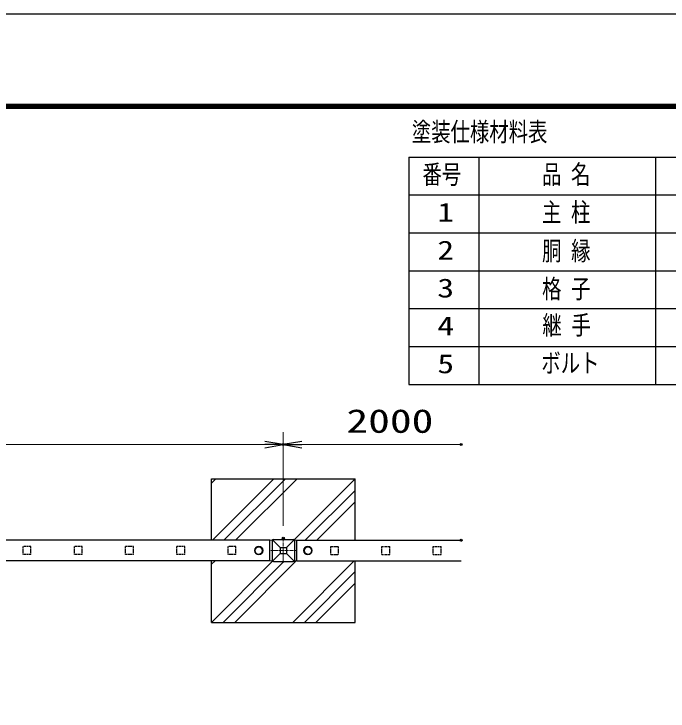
# Model space of a CAD drawing. Units: millimetres, scale not verified. Extents: x -4200 to 4200, y -2970 to 2970.
# Drawn here: x -1793 to -198, y 1271 to 2970 of the extents above; entities that cross this region are included whole.
import ezdxf
from ezdxf.enums import TextEntityAlignment as Align

# ---------------------------------------------------------------- set-up
doc = ezdxf.new("R2010")
doc.units = ezdxf.units.MM
doc.header["$LTSCALE"] = 10
doc.header["$PDMODE"] = 32
doc.header["$PDSIZE"] = 5
doc.linetypes.add('USER1', pattern=[0.375, 0.25, -0.125])
doc.linetypes.add('USER2', pattern=[1.125, 0.75, -0.125, 0.125, -0.125])
for name, color, linetype, lineweight in [('0-0_D-STR3', 3, 'Continuous', 13), ('0-3_D-MTR-FRAM', 7, 'Continuous', 25), ('0-4_D-STR1', 1, 'Continuous', 25), ('0-5_D-BMK', 2, 'USER2', 13), ('0-6_D-STR-DIM', 7, 'Continuous', 13), ('0-7_0', 7, 'Continuous', 25), ('0-A_D-STR4', 7, 'Continuous', 25), ('0-D_D-TTL', 7, 'Continuous', 25)]:
    doc.layers.add(name, color=color, linetype=linetype, lineweight=lineweight)
doc.layers.add('0-2_D-MTR-TXT', color=7, linetype='Continuous')
doc.layers.add('0-8_Defpoints', color=8, linetype='Continuous')
doc.styles.add('ＭＳ ゴシック', font='')
doc.styles.get('ＭＳ ゴシック').set_extended_font_data('MS Gothic')

# ---------------------------------------------------------------- blocks, each defined once
blk = doc.blocks.new('DARROWS')
at = {"layer": '0-7_0'}
blk.add_line((0, 0), (-9.991, 0), dxfattribs=at)
blk.add_lwpolyline([(-10, -1.667), (0, 0), (-10, 1.667)], dxfattribs=at)

msp = doc.modelspace()

# ---------------------------------------------------------------- linework, layer by layer
at = {"layer": '0-0_D-STR3'}
for p, q in [((-1168.83, 1687.5), (-1162.66, 1687.5)), ((-1102.83, 1687.5), (-1109, 1687.5)), ((-1195.83, 1672.3), (-1204.33, 1667.39)), ((-1204.33, 1667.39), (-1204.33, 1657.61)), ((-1195.83, 1672.3), (-1187.33, 1667.39)), ((-1187.33, 1667.39), (-1187.33, 1657.61)), ((-1075.83, 1672.3), (-1084.33, 1667.39)), ((-1084.33, 1667.39), (-1084.33, 1657.61)), ((-1075.83, 1672.3), (-1067.33, 1667.39)), ((-1067.33, 1667.39), (-1067.33, 1657.61)), ((-1195.83, 1652.7), (-1204.33, 1657.61)), ((-1195.83, 1652.7), (-1187.33, 1657.61)), ((-1075.83, 1652.7), (-1084.33, 1657.61)), ((-1075.83, 1652.7), (-1067.33, 1657.61)), ((-1168.83, 1637.5), (-1162.66, 1637.5)), ((-1102.83, 1637.5), (-1109, 1637.5))]:
    msp.add_line(p, q, dxfattribs=at)
for centre, radius in [((-1195.83, 1662.5), 10.5), ((-1195.83, 1662.5), 8.5), ((-1075.83, 1662.5), 10.5), ((-1075.83, 1662.5), 8.5)]:
    msp.add_circle(centre, radius, dxfattribs=at)
at = {"layer": '0-3_D-MTR-FRAM'}
for p, q in [((-829.73, 2621.29), (-829.73, 2067.4)), ((-829.73, 2621.29), (1516.11, 2621.29)), ((-659.22, 2621.29), (-659.22, 2067.4)), ((-228.45, 2621.29), (-228.45, 2067.4)), ((-829.73, 2528.98), (1516.11, 2528.98)), ((-829.73, 2436.66), (1516.11, 2436.66)), ((-829.73, 2344.35), (1516.11, 2344.35)), ((-829.73, 2252.03), (1516.11, 2252.03)), ((-829.73, 2159.72), (1516.11, 2159.72)), ((-829.73, 2067.4), (1516.11, 2067.4))]:
    msp.add_line(p, q, dxfattribs=at)
at = {"layer": '0-4_D-STR1'}
for p, q in [((-1162.83, 1686.5), (-1162.83, 1638.5)), ((-1161.95, 1688.62), (-1143.33, 1670)), ((-1159.83, 1689.5), (-1111.83, 1689.5)), ((-1128.33, 1670), (-1109.71, 1688.62)), ((-1108.83, 1686.5), (-1108.83, 1638.5)), ((-1143.33, 1670), (-1143.33, 1655)), ((-1143.33, 1670), (-1128.33, 1670)), ((-1128.33, 1670), (-1128.33, 1655)), ((-1161.95, 1636.38), (-1143.33, 1655)), ((-1143.33, 1655), (-1128.33, 1655)), ((-1109.71, 1636.38), (-1128.33, 1655)), ((-1159.83, 1635.5), (-1111.83, 1635.5)), ((-1102.83, 1637.5), (-702.08, 1637.5))]:
    msp.add_line(p, q, dxfattribs=at)
at = {"layer": '0-4_D-STR1', "linetype": 'USER1'}
for p, q in [((-1751.33, 1672), (-1770.33, 1672)), ((-1770.33, 1653), (-1770.33, 1672)), ((-1751.33, 1653), (-1751.33, 1672)), ((-1626.33, 1672), (-1645.33, 1672)), ((-1645.33, 1653), (-1645.33, 1672)), ((-1626.33, 1653), (-1626.33, 1672)), ((-1501.33, 1672), (-1520.33, 1672)), ((-1520.33, 1653), (-1520.33, 1672)), ((-1501.33, 1653), (-1501.33, 1672)), ((-1376.33, 1672), (-1395.33, 1672)), ((-1395.33, 1653), (-1395.33, 1672)), ((-1376.33, 1653), (-1376.33, 1672)), ((-1251.33, 1672), (-1270.33, 1672)), ((-1270.33, 1653), (-1270.33, 1672)), ((-1251.33, 1653), (-1251.33, 1672)), ((-1020.33, 1672), (-1001.33, 1672)), ((-1020.33, 1653), (-1020.33, 1672)), ((-1001.33, 1653), (-1001.33, 1672)), ((-895.33, 1672), (-876.33, 1672)), ((-895.33, 1653), (-895.33, 1672)), ((-876.33, 1653), (-876.33, 1672)), ((-770.33, 1672), (-751.33, 1672)), ((-770.33, 1653), (-770.33, 1672)), ((-751.33, 1653), (-751.33, 1672)), ((-1751.33, 1653), (-1770.33, 1653)), ((-1626.33, 1653), (-1645.33, 1653)), ((-1501.33, 1653), (-1520.33, 1653)), ((-1376.33, 1653), (-1395.33, 1653)), ((-1251.33, 1653), (-1270.33, 1653)), ((-1020.33, 1653), (-1001.33, 1653)), ((-895.33, 1653), (-876.33, 1653)), ((-770.33, 1653), (-751.33, 1653))]:
    msp.add_line(p, q, dxfattribs=at)
at = {"layer": '0-4_D-STR1'}
for points in [[(-1168.83, 1637.5), (-1168.83, 1687.5), (-3102.83, 1687.5)], [(-1168.83, 1637.5), (-3102.83, 1637.5), (-3102.83, 1687.5)], [(-1102.83, 1637.5), (-1102.83, 1687.5), (-702.08, 1687.5)]]:
    msp.add_lwpolyline(points, dxfattribs=at)
for centre, start, end in [((-1159.83, 1686.5), 90, 180), ((-1111.83, 1686.5), 0, 90), ((-1159.83, 1638.5), 180, 270), ((-1111.83, 1638.5), 270, 0)]:
    msp.add_arc(centre, 3, start, end, dxfattribs=at)
at = {"layer": '0-5_D-BMK'}
for p, q in [((-1135.83, 1692.72), (-1135.83, 1632.27)), ((-1166.06, 1662.5), (-1105.61, 1662.5))]:
    msp.add_line(p, q, dxfattribs=at)
at = {"layer": '0-6_D-STR-DIM'}
for p, q in [((-1135.83, 1722.72), (-1135.83, 1950.67)), ((-1135.83, 1722.72), (-1135.83, 1950.67)), ((-3090.83, 1920.67), (-1180.83, 1920.67)), ((-1090.83, 1920.67), (-702.08, 1920.67))]:
    msp.add_line(p, q, dxfattribs=at)
at = {"layer": '0-8_Defpoints'}
for p in [(-1135.83, 1920.67), (-702.08, 1920.67), (-1135.83, 1692.72), (-702.08, 1687.5)]:
    msp.add_point(p, dxfattribs=at)
at = {"layer": '0-A_D-STR4'}
for p, q in [((-1310.83, 1837.5), (-960.83, 1837.5)), ((-1310.83, 1687.5), (-1310.83, 1837.5)), ((-1310.83, 1826.91), (-1300.24, 1837.5)), ((-1308.82, 1687.5), (-1158.82, 1837.5)), ((-1280.54, 1687.5), (-1130.54, 1837.5)), ((-1252.25, 1687.5), (-1102.25, 1837.5)), ((-1112.18, 1686.15), (-960.83, 1837.5)), ((-960.83, 1687.5), (-960.83, 1837.5)), ((-1082.55, 1687.5), (-960.83, 1809.21)), ((-1054.26, 1687.5), (-960.83, 1780.93)), ((-1310.83, 1487.5), (-1310.83, 1637.5)), ((-1310.83, 1628.92), (-1302.25, 1637.5)), ((-1310.83, 1487.5), (-1161.95, 1636.38)), ((-1282.55, 1487.5), (-1134.55, 1635.5)), ((-1254.26, 1487.5), (-1104.26, 1637.5)), ((-1112.84, 1487.5), (-962.84, 1637.5)), ((-960.83, 1487.5), (-960.83, 1637.5)), ((-1084.56, 1487.5), (-960.83, 1611.22)), ((-1056.27, 1487.5), (-960.83, 1582.94)), ((-1310.83, 1487.5), (-960.83, 1487.5))]:
    msp.add_line(p, q, dxfattribs=at)
at = {"layer": '0-D_D-TTL', "color": 2}
msp.add_lwpolyline([(-4199.68, 2970.23), (4200.32, 2970.23), (4200.32, -2969.77), (-4199.68, -2969.77)], close=True, dxfattribs=at)
at = {"layer": '0-D_D-TTL'}
for points in [[(-3929.68, 2750.23), (3930.32, 2750.23), (3930.32, -2749.77), (-3929.68, -2749.77)], [(-3927.18, 2747.73), (3927.82, 2747.73), (3927.82, -2747.27), (-3927.18, -2747.27)], [(-3924.68, 2745.23), (3925.32, 2745.23), (3925.32, -2744.77), (-3924.68, -2744.77)], [(-3922.18, 2742.73), (3922.82, 2742.73), (3922.82, -2742.27), (-3922.18, -2742.27)], [(-3919.68, 2740.23), (3920.32, 2740.23), (3920.32, -2739.77), (-3919.68, -2739.77)]]:
    msp.add_lwpolyline(points, close=True, dxfattribs=at)

# ---------------------------------------------------------------- block references
at = {"layer": '0-6_D-STR-DIM', "xscale": 4.5, "yscale": 4.5}
msp.add_blockref('DARROWS', (-1135.83, 1920.67), dxfattribs=at)
at = {"layer": '0-6_D-STR-DIM', "xscale": 4.5, "yscale": 4.5, "rotation": 180}
msp.add_blockref('DARROWS', (-1135.83, 1920.67), dxfattribs=at)

# ---------------------------------------------------------------- texts
at = {"layer": '0-2_D-MTR-TXT', "style": 'ＭＳ ゴシック'}
for s, width, p in [('塗装仕様材料表', 0.75, (-822.6, 2646.01)), ('番号', 0.75, (-796.52, 2542.32)), ('品 名', 0.75, (-505.18, 2542.32)), ('主 柱', 0.75, (-505.18, 2450)), ('1', 1.3, (-760.35, 2450)), ('2', 1.3, (-760.35, 2357.69)), ('胴 縁', 0.75, (-504.87, 2355.84)), ('格 子', 0.75, (-504.87, 2263.53)), ('3', 1.3, (-760.35, 2265.37)), ('4', 1.3, (-760.35, 2173.06)), ('継 手', 0.75, (-504.03, 2174.9)), ('ボルト', 0.75, (-506.7, 2082.59)), ('5', 1.3, (-760.35, 2080.74))]:
    msp.add_text(s, height=46.19, dxfattribs=dict(at, width=width)).set_placement(p, align=Align.BOTTOM_LEFT)
at = {"layer": '0-6_D-STR-DIM', "style": 'ＭＳ ゴシック', "width": 1.35}
msp.add_text('2000', height=57.7, dxfattribs=at).set_placement((-981.96, 1932.07), align=Align.BOTTOM_LEFT)

doc.saveas('drawing.dxf')
